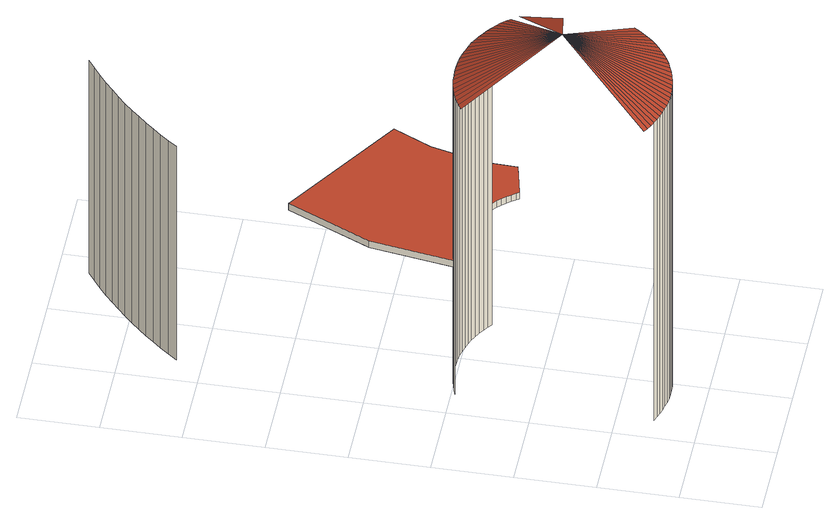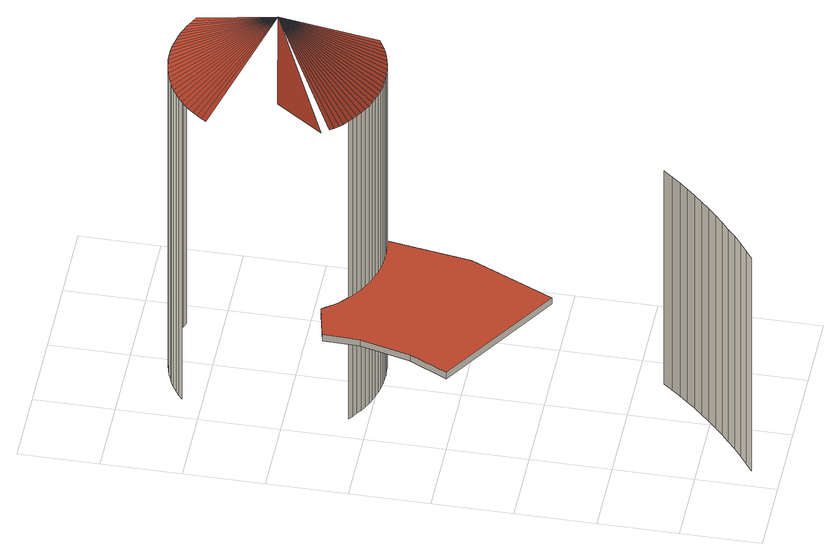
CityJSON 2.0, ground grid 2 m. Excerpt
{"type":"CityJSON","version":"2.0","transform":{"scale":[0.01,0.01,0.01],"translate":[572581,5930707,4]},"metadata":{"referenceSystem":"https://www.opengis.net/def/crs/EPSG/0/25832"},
"CityObjects":{
"building1":{"type":"Building","attributes":{"Grundfläche 2D":"390.780724","Grundhöhe NN":"4.733"},"children":["building1-1"],"geometry":[{"type":"MultiSurface","lod":"3","boundaries":[[[0,1,2,3]],[[4,0,3,5]],[[6,7,8]],[[9,4,5,10]],[[11,7,6]],[[1,7,11]],[[12,9,10,13]],[[0,7,1]],[[4,7,0]],[[14,12,13,15]],[[9,7,4]],[[16,14,15,17]],[[12,7,9]],[[14,7,12]],[[18,16,17,19]],[[16,7,14]],[[20,18,19,21]],[[18,7,16]],[[22,20,21,23]],[[20,7,18]],[[22,7,20]],[[24,7,25]],[[26,22,23,27]],[[26,7,22]],[[25,7,28]],[[29,26,27,30]],[[29,7,26]],[[28,7,31]],[[31,32,33,34]],[[35,7,29]],[[35,29,30,36]],[[31,7,32]],[[32,37,38,33]],[[39,7,35]],[[32,7,37]],[[39,35,36,40]],[[41,7,39]],[[37,7,42]],[[42,43,44,45,38,37]],[[41,39,40,46]],[[47,7,41]],[[42,7,48]],[[43,42,48,49,50,51,45,44]],[[52,7,47]],[[47,41,46,53]],[[48,7,54]],[[55,7,52]],[[49,48,54,56,57,58,51,50]],[[54,7,59]],[[52,47,53,60]],[[61,7,55]],[[59,7,62]],[[56,54,59,63,64,65,58,57]],[[55,52,60,66]],[[67,7,61]],[[62,7,68]],[[63,59,62,69,70,71,65,64]],[[72,7,67]],[[61,55,66,73]],[[68,7,74]],[[75,7,72]],[[69,62,68,76,77,78,71,70]],[[74,7,79]],[[67,61,73,80]],[[81,7,75]],[[79,7,82]],[[76,68,74,83,84,85,78,77]],[[86,7,81]],[[82,7,87]],[[88,7,86]],[[83,74,79,89,90,91,85,84]],[[87,7,92]],[[93,7,88]],[[92,7,94]],[[89,79,82,95,96,97,91,90]],[[94,7,98]],[[98,7,99]],[[95,82,87,100,101,102,97,96]],[[99,7,103]],[[104,7,105]],[[103,7,106]],[[100,87,92,107,108,109,102,101]],[[106,7,110]],[[110,7,111]],[[107,92,94,112,113,114,109,108]],[[111,7,115]],[[115,7,116]],[[117,118,119,120]],[[112,94,98,121,122,123,114,113]],[[121,98,99,124,125,126,123,122]],[[124,99,103,127,128,129,126,125]],[[118,130,131,119]],[[127,103,106,132,133,134,129,128]],[[130,135,136,131]],[[135,137,138,136]],[[137,139,140,138]],[[139,141,142,140]],[[141,143,144,142]],[[143,145,146,144]],[[145,147,148,146]],[[147,149,150,148]],[[149,151,152,150]],[[151,153,154,152]],[[153,155,156,154]]],"semantics":{"surfaces":[{"type":"WallSurface"},{"type":"RoofSurface"}],"values":[0,0,1,0,1,1,0,1,1,0,1,0,1,1,0,1,0,1,0,1,1,1,0,1,1,0,1,1,0,1,0,1,0,1,1,0,1,1,0,0,1,1,0,1,0,1,1,0,1,0,1,1,0,0,1,1,0,1,0,1,1,0,1,0,1,1,0,1,1,1,0,1,1,1,0,1,1,0,1,1,1,0,1,1,0,1,1,0,0,0,0,0,0,0,0,0,0,0,0,0,0,0,0,0]}}]},
"building1-1":{"type":"BuildingInstallation","parents":["building1"],"geometry":[{"type":"MultiSurface","lod":"3","boundaries":[[[43,49,56,63,69,76,83,89,95,100,107,112,121,124,127,132,157,158,159,160,161,162,163,164,165,166,167,168]],[[163,169,170,164]],[[164,170,171,165]],[[43,44,50,49]],[[49,50,57,56]],[[56,57,64,63]],[[63,64,70,69]],[[69,70,77,76]],[[76,77,84,83]],[[83,84,90,89]],[[89,90,96,95]],[[95,96,101,100]],[[100,101,108,107]],[[165,171,172,166]],[[107,108,113,112]],[[112,113,122,121]],[[121,122,125,124]],[[124,125,128,127]],[[127,128,133,132]],[[132,133,173,157]],[[157,173,174,158]],[[158,174,175,159]],[[159,175,176,160]],[[160,176,177,161]],[[161,177,178,162]],[[162,178,169,163]],[[166,172,179,167]],[[43,168,180,44]],[[168,167,179,180]],[[178,177,176,175,174,173,133,128,125,122,113,108,101,96,90,84,77,70,64,57,50,44,180,179,172,171,170,169]]],"semantics":{"surfaces":[{"type":"RoofSurface"},{"type":"WallSurface"},{"type":"OuterCeilingSurface"}],"values":[0,1,1,1,1,1,1,1,1,1,1,1,1,1,1,1,1,1,1,1,1,1,1,1,1,1,1,1,1,2]}}]}
},
"vertices":[
[78,106,1009],[65,111,1009],[65,111,73],[78,106,73],[91,101,1009],[91,101,73],[42,122,1009],[166,350,1164],[31,129,1009],[104,98,1009],[104,98,73],[54,116,1009],[118,95,1009],[118,95,73],[132,92,1009],[132,92,73],[146,90,1009],[146,90,73],[161,89,1009],[161,89,73],[176,89,1009],[176,89,73],[192,90,1009],[192,90,73],[32,571,1009],[45,579,1009],[207,92,1009],[207,92,73],[58,586,1009],[222,95,1009],[222,95,73],[72,592,1009],[86,597,1009],[86,597,73],[72,592,73],[237,99,1009],[237,99,73],[101,601,1009],[101,601,73],[253,103,1009],[253,103,73],[267,109,1009],[116,605,1009],[116,605,455],[116,605,435],[116,605,73],[267,109,73],[282,115,1009],[132,608,1009],[132,608,455],[132,608,435],[132,608,73],[296,122,1009],[282,115,73],[147,609,1009],[309,130,1009],[147,609,455],[147,609,435],[147,609,73],[163,610,1009],[296,122,73],[322,139,1009],[179,610,1009],[163,610,455],[163,610,435],[163,610,73],[309,130,73],[335,149,1009],[195,609,1009],[179,610,455],[179,610,435],[179,610,73],[347,159,1009],[322,139,73],[211,607,1009],[358,170,1009],[195,609,455],[195,609,435],[195,609,73],[226,604,1009],[335,149,73],[368,182,1009],[241,600,1009],[211,607,455],[211,607,435],[211,607,73],[377,193,1009],[256,595,1009],[386,205,1009],[226,604,455],[226,604,435],[226,604,73],[271,590,1009],[394,218,1009],[284,583,1009],[241,600,455],[241,600,435],[241,600,73],[298,576,1009],[310,568,1009],[256,595,455],[256,595,435],[256,595,73],[323,560,1009],[386,494,1009],[350,383,1052],[334,551,1009],[271,590,455],[271,590,435],[271,590,73],[345,542,1009],[355,533,1009],[284,583,455],[284,583,435],[284,583,73],[364,523,1009],[372,512,1009],[75,1266,745],[92,1288,744],[92,1288,73],[75,1266,73],[298,576,455],[298,576,435],[298,576,73],[310,568,455],[310,568,435],[310,568,73],[323,560,455],[323,560,435],[323,560,73],[110,1310,744],[110,1310,73],[334,551,455],[334,551,435],[334,551,73],[128,1331,744],[128,1331,73],[147,1353,743],[147,1353,73],[167,1373,743],[167,1373,73],[187,1394,742],[187,1394,73],[208,1414,742],[208,1414,73],[230,1434,742],[230,1434,73],[252,1453,742],[252,1453,73],[274,1472,742],[274,1472,73],[298,1491,742],[298,1491,73],[322,1509,742],[322,1509,73],[346,1526,742],[346,1526,73],
[345,542,455],[355,533,455],[364,523,455],[372,512,455],[380,502,455],[386,494,455],[476,515,455],[479,606,455],[511,732,455],[558,829,455],[247,1027,455],[149,814,455],[476,515,435],[479,606,435],[511,732,435],[558,829,435],[345,542,435],[355,533,435],[364,523,435],[372,512,435],[380,502,435],[386,494,435],[247,1027,435],[149,814,435]
]}
